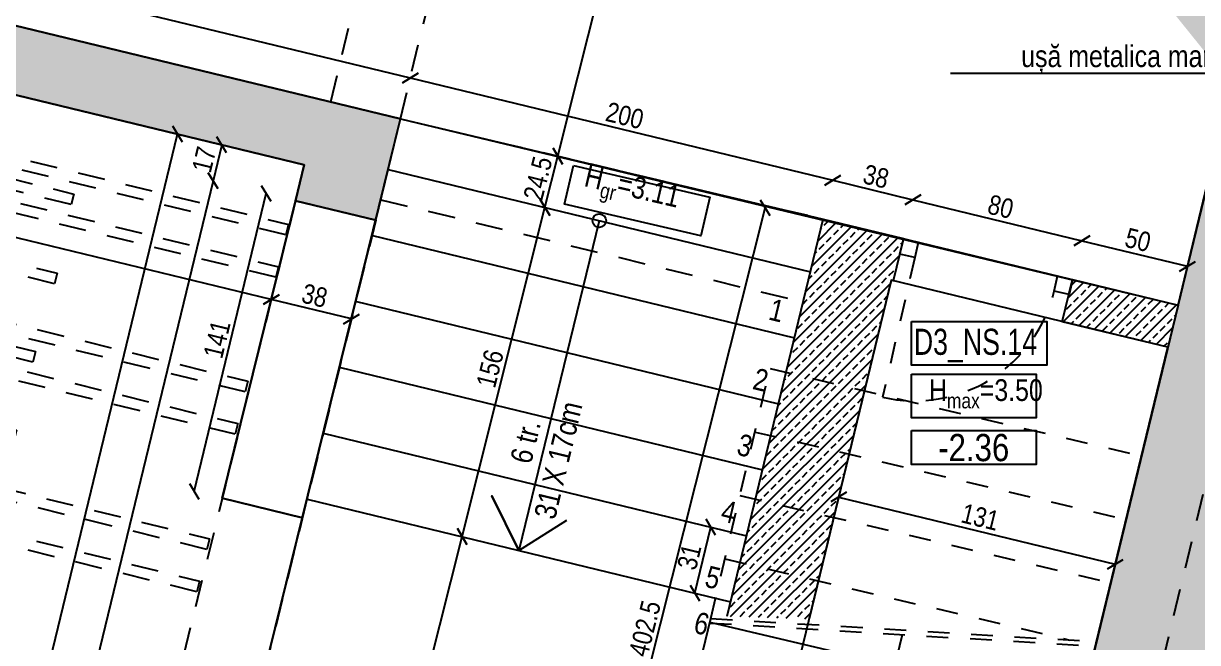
# Model space of a CAD drawing. Header units: metres. Extents: x 493 to 630, y -132 to -15.
# Drawn here: x 552.45 to 557.85, y -36.71 to -33.86 of the extents above; entities that cross this region are included whole.
import ezdxf
from ezdxf import colors
from ezdxf.entities.mleader import LeaderData, LeaderLine
from ezdxf.enums import TextEntityAlignment as Align
from ezdxf.math import Vec2, Vec3

# ---------------------------------------------------------------- set-up
doc = ezdxf.new("R2010")
doc.units = ezdxf.units.M
doc.header["$MEASUREMENT"] = 0
doc.header["$PDMODE"] = 3
doc.linetypes.add('HIDDEN', pattern=[0.375, 0.25, -0.125])
doc.linetypes.add('HIDDEN2', pattern=[0.1875, 0.125, -0.0625])
for name, color, linetype in [('a_caramida', 2, 'Continuous'), ('a_cote_50', 9, 'Continuous'), ('a_cote_nivel', 9, 'Continuous'), ('a_grinzi', 253, 'HIDDEN'), ('a_indicatii', 7, 'Continuous'), ('a_indicatii_text', 7, 'Continuous'), ('a_pereti_hasuri', 253, 'Continuous'), ('a_punctat', 40, 'HIDDEN2'), ('a_scari', 3, 'Continuous'), ('a_tamplarie_usi', 6, 'Continuous'), ('a_text', 7, 'Continuous'), ('a_vederi', 74, 'Continuous')]:
    doc.layers.add(name, color=color, linetype=linetype)
doc.layers.add('a_suprafete', color=7, linetype='Continuous', plot=False)
doc.styles.add('ROMANS', font='ROMANS.shx', dxfattribs={"width": 0.75})
doc.styles.get("Standard").update_dxf_attribs({"font": 'ARIALN.TTF'})
doc.styles.add('Swiss Condensed Light', font='swisscl.ttf')
doc.dimstyles.new('50 cote', dxfattribs={"dimtxt": 0.09, "dimasz": 0.06, "dimexe": 0, "dimexo": 0, "dimgap": 0.018, "dimtad": 1, "dimdec": 1, "dimlfac": 100, "dimrnd": 0.5, "dimdsep": 46, "dimtxsty": 'Standard', "dimblk": 'OBLIQUE', "dimcen": 0.00045, "dimclrd": 256, "dimclrt": 4, "dimadec": 1, "dimazin": 0, "dimtfac": 1, "dimtdec": 1, "dimtix": 1, "dimtofl": 0, "dimtmove": 0, "dimatfit": 3, "dimldrblk": 'OBLIQUE', "dimfxl": 0, "dimtolj": 1, "dimtzin": 0, "dimarcsym": 0})
pattern_1 = [(45, (-4876.954644, 8292.469365), (-0.04419417382, 0.04419417382), []), (45, (-4876.91045, 8292.469365), (-0.04419417382, 0.04419417382), [0.03125, -0.015625])]

# ---------------------------------------------------------------- blocks, each defined once
blk = doc.blocks.new('_Oblique')
at = {"color": 0, "linetype": 'ByBlock', "lineweight": -2}
blk.add_line((-0.5, -0.5), (0.5, 0.5), dxfattribs=at)
blk = doc.blocks.new('*D884')
at = {"layer": 'a_cote_50', "lineweight": -2, "ltscale": 0.3}
blk.add_line((558.4603, -35.7592), (557.3392, -40.4125), dxfattribs=at)
at = {"layer": 'Defpoints', "color": 0, "ltscale": 0.3}
for p in [(558.2843, -35.7168), (556.8187, -40.2871), (557.3392, -40.4125)]:
    blk.add_point(p, dxfattribs=at)
at = {"layer": 'a_cote_50', "lineweight": -2, "ltscale": 0.3, "xscale": 0.06, "yscale": 0.06, "zscale": 0.06}
for p, rotation in [((558.4603, -35.7592), 76.45465831502983), ((557.3392, -40.4125), 256.4546583150299)]:
    blk.add_blockref('_Oblique', p, dxfattribs=dict(at, rotation=rotation))
at = {"layer": 'a_cote_50', "color": 4, "ltscale": 0.3, "insert": (557.8376, -38.0709), "char_height": 0.09, "attachment_point": 5, "rotation": 76.4547}
blk.add_mtext('\\A1;478.5', dxfattribs=at)
blk = doc.blocks.new('*D896')
at = {"layer": 'a_cote_50', "lineweight": -2, "ltscale": 0.3}
blk.add_line((557.1562, -40.3779), (567.5737, -35.0797), dxfattribs=at)
at = {"layer": 'Defpoints', "color": 0, "ltscale": 0.3}
for p in [(567.5737, -35.0797), (567.5737, -35.0797), (557.1562, -40.3779)]:
    blk.add_point(p, dxfattribs=at)
at = {"layer": 'a_cote_50', "lineweight": -2, "ltscale": 0.3, "xscale": 0.06, "yscale": 0.06, "zscale": 0.06}
for p, rotation in [((567.5737, -35.0797), 26.95694537791415), ((557.1562, -40.3779), 206.9569453779142)]:
    blk.add_blockref('_Oblique', p, dxfattribs=dict(at, rotation=rotation))
at = {"layer": 'a_cote_50', "color": 4, "ltscale": 0.3, "insert": (562.336, -37.6718), "char_height": 0.09, "attachment_point": 5, "rotation": 26.9569}
blk.add_mtext('\\A1;1168.5', dxfattribs=at)
blk = doc.blocks.new('*D971')
at = {"layer": 'a_cote_50', "lineweight": -2, "ltscale": 0.3}
blk.add_line((553.9585, -35.2167), (553.5892, -35.1272), dxfattribs=at)
at = {"layer": 'Defpoints', "color": 0, "ltscale": 0.3}
for p in [(553.6421, -34.9092), (554.0114, -34.9987), (553.5892, -35.1272)]:
    blk.add_point(p, dxfattribs=at)
at = {"layer": 'a_cote_50', "lineweight": -2, "ltscale": 0.3, "xscale": 0.06, "yscale": 0.06, "zscale": 0.06}
for p, rotation in [((553.5892, -35.1272), 166.3770699064247), ((553.9585, -35.2167), 346.3770699064247)]:
    blk.add_blockref('_Oblique', p, dxfattribs=dict(at, rotation=rotation))
at = {"layer": 'a_cote_50', "color": 4, "ltscale": 0.3, "insert": (553.7889, -35.1098), "char_height": 0.09, "attachment_point": 5, "rotation": 346.3771}
blk.add_mtext('\\A1;38', dxfattribs=at)
blk = doc.blocks.new('*D972')
at = {"layer": 'a_cote_50', "lineweight": -2, "ltscale": 0.3}
blk.add_line((553.5892, -35.1272), (550.0711, -34.2746), dxfattribs=at)
at = {"layer": 'Defpoints', "color": 0, "ltscale": 0.3}
for p in [(550.1639, -33.8913), (550.0711, -34.2746), (553.6421, -34.9092)]:
    blk.add_point(p, dxfattribs=at)
at = {"layer": 'a_cote_50', "lineweight": -2, "ltscale": 0.3, "xscale": 0.06, "yscale": 0.06, "zscale": 0.06}
for p, rotation in [((550.0711, -34.2746), 166.3770699064247), ((553.5892, -35.1272), 346.3770699064247)]:
    blk.add_blockref('_Oblique', p, dxfattribs=dict(at, rotation=rotation))
at = {"layer": 'a_cote_50', "color": 4, "ltscale": 0.3, "insert": (551.8452, -34.6387), "char_height": 0.09, "attachment_point": 5, "rotation": 346.3771}
blk.add_mtext('\\A1;362', dxfattribs=at)
blk = doc.blocks.new('*D974')
at = {"layer": 'a_cote_50', "lineweight": -2, "ltscale": 0.3}
blk.add_line((553.3612, -34.4154), (553.3212, -34.5806), dxfattribs=at)
at = {"layer": 'Defpoints', "color": 0, "ltscale": 0.3}
for p in [(553.6371, -34.4823), (553.3212, -34.5806), (553.597, -34.6475)]:
    blk.add_point(p, dxfattribs=at)
at = {"layer": 'a_cote_50', "lineweight": -2, "ltscale": 0.3, "xscale": 0.06, "yscale": 0.06, "zscale": 0.06}
for p, rotation in [((553.3612, -34.4154), 76.37706990624555), ((553.3212, -34.5806), 256.3770699062455)]:
    blk.add_blockref('_Oblique', p, dxfattribs=dict(at, rotation=rotation))
at = {"layer": 'a_cote_50', "color": 4, "ltscale": 0.3, "insert": (553.2798, -34.4831), "char_height": 0.09, "attachment_point": 5, "rotation": 76.3771}
blk.add_mtext('\\A1;17', dxfattribs=at)
blk = doc.blocks.new('*D975')
at = {"layer": 'a_cote_50', "lineweight": -2, "ltscale": 0.3}
blk.add_line((553.3212, -34.5806), (552.1294, -39.4983), dxfattribs=at)
at = {"layer": 'Defpoints', "color": 0, "ltscale": 0.3}
for p in [(553.597, -34.6475), (552.1294, -39.4983), (552.4052, -39.5651)]:
    blk.add_point(p, dxfattribs=at)
at = {"layer": 'a_cote_50', "lineweight": -2, "ltscale": 0.3, "xscale": 0.06, "yscale": 0.06, "zscale": 0.06}
for p, rotation in [((553.3212, -34.5806), 76.37706990624555), ((552.1294, -39.4983), 256.3770699062455)]:
    blk.add_blockref('_Oblique', p, dxfattribs=dict(at, rotation=rotation))
at = {"layer": 'a_cote_50', "color": 4, "ltscale": 0.3, "insert": (552.6632, -37.0244), "char_height": 0.09, "attachment_point": 5, "rotation": 76.3771}
blk.add_mtext('\\A1;506', dxfattribs=at)
blk = doc.blocks.new('*D989')
at = {"layer": 'a_cote_50', "lineweight": -2, "ltscale": 0.3}
blk.add_line((553.2345, -36.0104), (553.5666, -34.6401), dxfattribs=at)
at = {"layer": 'Defpoints', "color": 0, "ltscale": 0.3}
for p in [(553.5666, -34.6401), (553.6958, -34.6714), (553.3638, -36.0417)]:
    blk.add_point(p, dxfattribs=at)
at = {"layer": 'a_cote_50', "lineweight": -2, "ltscale": 0.3, "xscale": 0.06, "yscale": 0.06, "zscale": 0.06}
for p, rotation in [((553.5666, -34.6401), 76.377069906426), ((553.2345, -36.0104), 256.377069906426)]:
    blk.add_blockref('_Oblique', p, dxfattribs=dict(at, rotation=rotation))
at = {"layer": 'a_cote_50', "color": 4, "ltscale": 0.3, "insert": (553.3391, -35.3104), "char_height": 0.09, "attachment_point": 5, "rotation": 76.3771}
blk.add_mtext('\\A1;141', dxfattribs=at)
blk = doc.blocks.new('*D990')
at = {"layer": 'a_cote_50', "lineweight": -2, "ltscale": 0.3}
blk.add_line((551.9266, -39.4491), (553.1584, -34.3662), dxfattribs=at)
at = {"layer": 'Defpoints', "color": 0, "ltscale": 0.3}
for p in [(553.1584, -34.3662), (553.4789, -34.4439), (552.2471, -39.5268)]:
    blk.add_point(p, dxfattribs=at)
at = {"layer": 'a_cote_50', "lineweight": -2, "ltscale": 0.3, "xscale": 0.06, "yscale": 0.06, "zscale": 0.06}
for p, rotation in [((553.1584, -34.3662), 76.37706990623101), ((551.9266, -39.4491), 256.377069906231)]:
    blk.add_blockref('_Oblique', p, dxfattribs=dict(at, rotation=rotation))
at = {"layer": 'a_cote_50', "color": 4, "ltscale": 0.3, "insert": (552.4803, -36.8926), "char_height": 0.09, "attachment_point": 5, "rotation": 76.3771}
blk.add_mtext('\\A1;523', dxfattribs=at)
blk = doc.blocks.new('*D1000')
at = {"layer": 'a_cote_50', "lineweight": -2, "ltscale": 0.3}
blk.add_line((553.9264, -38.3689), (554.4676, -36.2184), dxfattribs=at)
at = {"layer": 'Defpoints', "color": 0, "ltscale": 0.3}
for p in [(554.4676, -36.2184), (554.5373, -36.236), (554.015, -38.3912)]:
    blk.add_point(p, dxfattribs=at)
at = {"layer": 'a_cote_50', "lineweight": -2, "ltscale": 0.3, "xscale": 0.06, "yscale": 0.06, "zscale": 0.06}
for p, rotation in [((554.4676, -36.2184), 75.87371694904276), ((553.9264, -38.3689), 255.8737169490427)]:
    blk.add_blockref('_Oblique', p, dxfattribs=dict(at, rotation=rotation))
at = {"layer": 'a_cote_50', "color": 4, "ltscale": 0.3, "insert": (554.1358, -37.2783), "char_height": 0.09, "attachment_point": 5, "rotation": 75.8737}
blk.add_mtext('\\A1;222', dxfattribs=at)
blk = doc.blocks.new('*D1001')
at = {"layer": 'a_cote_50', "lineweight": -2, "ltscale": 0.3}
blk.add_line((554.4676, -36.2184), (554.8488, -34.7039), dxfattribs=at)
at = {"layer": 'Defpoints', "color": 0, "ltscale": 0.3}
for p in [(554.8431, -34.7025), (554.8488, -34.7039), (554.5373, -36.236)]:
    blk.add_point(p, dxfattribs=at)
at = {"layer": 'a_cote_50', "lineweight": -2, "ltscale": 0.3, "xscale": 0.06, "yscale": 0.06, "zscale": 0.06}
for p, rotation in [((554.8488, -34.7039), 75.87371694904276), ((554.4676, -36.2184), 255.8737169490427)]:
    blk.add_blockref('_Oblique', p, dxfattribs=dict(at, rotation=rotation))
at = {"layer": 'a_cote_50', "color": 4, "ltscale": 0.3, "insert": (554.5962, -35.4456), "char_height": 0.09, "attachment_point": 5, "rotation": 75.8737}
blk.add_mtext('\\A1;156', dxfattribs=at)
blk = doc.blocks.new('*D1002')
at = {"layer": 'a_cote_50', "lineweight": -2, "ltscale": 0.3}
blk.add_line((554.8488, -34.7039), (554.9083, -34.4677), dxfattribs=at)
at = {"layer": 'Defpoints', "color": 0, "ltscale": 0.3}
for p in [(554.8993, -34.4654), (554.9083, -34.4677), (554.8431, -34.7025)]:
    blk.add_point(p, dxfattribs=at)
at = {"layer": 'a_cote_50', "lineweight": -2, "ltscale": 0.3, "xscale": 0.06, "yscale": 0.06, "zscale": 0.06}
for p, rotation in [((554.9083, -34.4677), 75.87371694904276), ((554.8488, -34.7039), 255.8737169490427)]:
    blk.add_blockref('_Oblique', p, dxfattribs=dict(at, rotation=rotation))
at = {"layer": 'a_cote_50', "color": 4, "ltscale": 0.3, "insert": (554.8165, -34.5702), "char_height": 0.09, "attachment_point": 5, "rotation": 75.8737}
blk.add_mtext('\\A1;24.5', dxfattribs=at)
blk = doc.blocks.new('*D1003')
at = {"layer": 'a_cote_50', "lineweight": -2, "ltscale": 0.3}
blk.add_line((554.9083, -34.4677), (555.4582, -32.2824), dxfattribs=at)
at = {"layer": 'Defpoints', "color": 0, "ltscale": 0.3}
for p in [(555.404, -32.2687), (555.4582, -32.2824), (554.8993, -34.4654)]:
    blk.add_point(p, dxfattribs=at)
at = {"layer": 'a_cote_50', "lineweight": -2, "ltscale": 0.3, "xscale": 0.06, "yscale": 0.06, "zscale": 0.06}
for p, rotation in [((555.4582, -32.2824), 75.87371694904276), ((554.9083, -34.4677), 255.8737169490427)]:
    blk.add_blockref('_Oblique', p, dxfattribs=dict(at, rotation=rotation))
at = {"layer": 'a_cote_50', "color": 4, "ltscale": 0.3, "insert": (555.1212, -33.3594), "char_height": 0.09, "attachment_point": 5, "rotation": 75.8737}
blk.add_mtext('\\A1;225.5', dxfattribs=at)
blk = doc.blocks.new('*D1004')
at = {"layer": 'a_cote_50', "lineweight": -2, "ltscale": 0.3}
blk.add_line((554.8788, -38.6086), (555.8627, -34.7064), dxfattribs=at)
at = {"layer": 'Defpoints', "color": 0, "ltscale": 0.3}
for p in [(555.0415, -34.4993), (555.8627, -34.7064), (554.0575, -38.4015)]:
    blk.add_point(p, dxfattribs=at)
at = {"layer": 'a_cote_50', "lineweight": -2, "ltscale": 0.3, "xscale": 0.06, "yscale": 0.06, "zscale": 0.06}
for p, rotation in [((555.8627, -34.7064), 75.84792867560938), ((554.8788, -38.6086), 255.8479286756094)]:
    blk.add_blockref('_Oblique', p, dxfattribs=dict(at, rotation=rotation))
at = {"layer": 'a_cote_50', "color": 4, "ltscale": 0.3, "insert": (555.3087, -36.6419), "char_height": 0.09, "attachment_point": 5, "rotation": 75.8479}
blk.add_mtext('\\A1;402.5', dxfattribs=at)
blk = doc.blocks.new('*D1005')
at = {"layer": 'a_cote_50', "lineweight": -2, "ltscale": 0.3}
blk.add_line((555.5386, -36.4786), (555.6122, -36.175), dxfattribs=at)
at = {"layer": 'Defpoints', "color": 0, "ltscale": 0.3}
for p in [(555.6122, -36.175), (555.7764, -36.2148), (555.7029, -36.5184)]:
    blk.add_point(p, dxfattribs=at)
at = {"layer": 'a_cote_50', "lineweight": -2, "ltscale": 0.3, "xscale": 0.06, "yscale": 0.06, "zscale": 0.06}
for p, rotation in [((555.6122, -36.175), 76.37706990623764), ((555.5386, -36.4786), 256.3770699062377)]:
    blk.add_blockref('_Oblique', p, dxfattribs=dict(at, rotation=rotation))
at = {"layer": 'a_cote_50', "color": 4, "ltscale": 0.3, "insert": (555.5133, -36.3117), "char_height": 0.09, "attachment_point": 5, "rotation": 76.3771}
blk.add_mtext('\\A1;31', dxfattribs=at)
blk = doc.blocks.new('*D1010')
at = {"layer": 'a_cote_50', "lineweight": -2, "ltscale": 0.3}
blk.add_line((550.3369, -33.1645), (554.2292, -34.1078), dxfattribs=at)
at = {"layer": 'Defpoints', "color": 0, "ltscale": 0.3}
for p in [(550.2913, -33.3524), (554.2292, -34.1078), (554.1836, -34.2957)]:
    blk.add_point(p, dxfattribs=at)
at = {"layer": 'a_cote_50', "lineweight": -2, "ltscale": 0.3, "xscale": 0.06, "yscale": 0.06, "zscale": 0.06}
for p, rotation in [((550.3369, -33.1645), 166.3770699062307), ((554.2292, -34.1078), 346.3770699062307)]:
    blk.add_blockref('_Oblique', p, dxfattribs=dict(at, rotation=rotation))
at = {"layer": 'a_cote_50', "color": 4, "ltscale": 0.3, "insert": (552.2981, -33.574), "char_height": 0.09, "attachment_point": 5, "rotation": 346.3771}
blk.add_mtext('\\A1;400.5', dxfattribs=at)
blk = doc.blocks.new('*D1011')
at = {"layer": 'a_cote_50', "lineweight": -2, "ltscale": 0.3}
blk.add_line((554.2292, -34.1078), (556.1729, -34.5788), dxfattribs=at)
at = {"layer": 'Defpoints', "color": 0, "ltscale": 0.3}
for p in [(554.1836, -34.2957), (556.1729, -34.5788), (556.1297, -34.7571)]:
    blk.add_point(p, dxfattribs=at)
at = {"layer": 'a_cote_50', "lineweight": -2, "ltscale": 0.3, "xscale": 0.06, "yscale": 0.06, "zscale": 0.06}
for p, rotation in [((554.2292, -34.1078), 166.3770699062307), ((556.1729, -34.5788), 346.3770699062307)]:
    blk.add_blockref('_Oblique', p, dxfattribs=dict(at, rotation=rotation))
at = {"layer": 'a_cote_50', "color": 4, "ltscale": 0.3, "insert": (555.2161, -34.2811), "char_height": 0.09, "attachment_point": 5, "rotation": 346.3771}
blk.add_mtext('\\A1;200', dxfattribs=at)
blk = doc.blocks.new('*D1012')
at = {"layer": 'a_cote_50', "lineweight": -2, "ltscale": 0.3}
blk.add_line((556.1729, -34.5788), (556.5422, -34.6683), dxfattribs=at)
at = {"layer": 'Defpoints', "color": 0, "ltscale": 0.3}
for p in [(556.5422, -34.6683), (556.1297, -34.7571), (556.499, -34.8466)]:
    blk.add_point(p, dxfattribs=at)
at = {"layer": 'a_cote_50', "lineweight": -2, "ltscale": 0.3, "xscale": 0.06, "yscale": 0.06, "zscale": 0.06}
for p, rotation in [((556.1729, -34.5788), 166.3770699062307), ((556.5422, -34.6683), 346.3770699062307)]:
    blk.add_blockref('_Oblique', p, dxfattribs=dict(at, rotation=rotation))
at = {"layer": 'a_cote_50', "color": 4, "ltscale": 0.3, "insert": (556.3726, -34.5614), "char_height": 0.09, "attachment_point": 5, "rotation": 346.3771}
blk.add_mtext('\\A1;38', dxfattribs=at)
blk = doc.blocks.new('*D1013')
at = {"layer": 'a_cote_50', "lineweight": -2, "ltscale": 0.3}
blk.add_line((556.5422, -34.6683), (557.3197, -34.8567), dxfattribs=at)
at = {"layer": 'Defpoints', "color": 0, "ltscale": 0.3}
for p in [(556.499, -34.8466), (557.3197, -34.8567), (557.2765, -35.035)]:
    blk.add_point(p, dxfattribs=at)
at = {"layer": 'a_cote_50', "lineweight": -2, "ltscale": 0.3, "xscale": 0.06, "yscale": 0.06, "zscale": 0.06}
for p, rotation in [((556.5422, -34.6683), 166.3770699062307), ((557.3197, -34.8567), 346.3770699062307)]:
    blk.add_blockref('_Oblique', p, dxfattribs=dict(at, rotation=rotation))
at = {"layer": 'a_cote_50', "color": 4, "ltscale": 0.3, "insert": (556.946, -34.7004), "char_height": 0.09, "attachment_point": 5, "rotation": 346.3771}
blk.add_mtext('\\A1;80', dxfattribs=at)
blk = doc.blocks.new('*D1014')
at = {"layer": 'a_cote_50', "lineweight": -2, "ltscale": 0.3}
blk.add_line((557.3197, -34.8567), (557.8057, -34.9745), dxfattribs=at)
at = {"layer": 'Defpoints', "color": 0, "ltscale": 0.3}
for p in [(557.8057, -34.9745), (557.2765, -35.035), (557.7625, -35.1528)]:
    blk.add_point(p, dxfattribs=at)
at = {"layer": 'a_cote_50', "lineweight": -2, "ltscale": 0.3, "xscale": 0.06, "yscale": 0.06, "zscale": 0.06}
for p, rotation in [((557.3197, -34.8567), 166.3770699062307), ((557.8057, -34.9745), 346.3770699062307)]:
    blk.add_blockref('_Oblique', p, dxfattribs=dict(at, rotation=rotation))
at = {"layer": 'a_cote_50', "color": 4, "ltscale": 0.3, "insert": (557.5778, -34.8535), "char_height": 0.09, "attachment_point": 5, "rotation": 346.3771}
blk.add_mtext('\\A1;50', dxfattribs=at)
blk = doc.blocks.new('GRINZISOARE DECORATIVE')
at = {"layer": 'a_grinzi', "ltscale": 0.5}
for points in [[(-1.5344, 3.9359), (-0.129, 3.5905), (-0.1409, 3.5419), (-1.5462, 3.8873)], [(-1.581, 3.7414), (-0.1756, 3.396), (-0.1875, 3.3474), (-1.5928, 3.6928)], [(-0.3915, 3.552), (1.0139, 3.2066), (1.002, 3.158), (-0.4033, 3.5034)], [(0.5969, 3.4121), (2.0024, 3.0666), (1.9904, 3.0181), (0.5852, 3.3635)], [(-1.7218, 3.2138), (-0.3164, 2.8684), (-0.3283, 2.8198), (-1.7336, 3.1652)], [(0.5507, 3.2175), (1.9561, 2.8721), (1.9442, 2.8235), (0.5389, 3.1689)], [(-0.4674, 3.1875), (0.938, 2.842), (0.9261, 2.7935), (-0.4792, 3.1389)], [(-1.7684, 3.0193), (-0.363, 2.6739), (-0.3749, 2.6253), (-1.7802, 2.9707)], [(-0.5672, 2.8271), (0.8382, 2.4816), (0.8263, 2.4331), (-0.579, 2.7785)], [(0.4095, 2.69), (1.815, 2.3446), (1.803, 2.296), (0.3977, 2.6414)], [(-1.8975, 2.4889), (-0.4921, 2.1434), (-0.504, 2.0949), (-1.9093, 2.4403)], [(0.3633, 2.4954), (1.7687, 2.15), (1.7568, 2.1014), (0.3515, 2.4468)], [(-0.6549, 2.4654), (0.7506, 2.1199), (0.7387, 2.0714), (-0.6666, 2.4168)], [(-1.9441, 2.2944), (-0.5387, 1.9489), (-0.5506, 1.9004), (-1.9559, 2.2458)], [(-0.7429, 2.1021), (0.6625, 1.7567), (0.6506, 1.7081), (-0.7547, 2.0535)], [(0.2338, 1.965), (1.6393, 1.6196), (1.6273, 1.571), (0.222, 1.9164)], [(-2.0732, 1.7639), (-0.6678, 1.4185), (-0.6797, 1.3699), (-2.085, 1.7153)], [(-0.8306, 1.7404), (0.5749, 1.395), (0.563, 1.3464), (-0.8423, 1.6918)], [(0.1876, 1.7704), (1.593, 1.425), (1.5811, 1.3765), (0.1758, 1.7218)], [(-2.1198, 1.5694), (-0.7144, 1.224), (-0.7263, 1.1754), (-2.1316, 1.5208)], [(-0.9186, 1.3771), (0.4869, 1.0317), (0.4749, 0.9832), (-0.9304, 1.3286)], [(0.0581, 1.2401), (1.4636, 0.8946), (1.4516, 0.8461), (0.0464, 1.1915)], [(-2.2466, 1.0384), (-0.8411, 0.6929), (-0.8531, 0.6444), (-2.2584, 0.9898)], [(0.0119, 1.0455), (1.4173, 0.7001), (1.4054, 0.6515), (0.0001, 0.9969)], [(-1.0062, 1.0155), (0.3992, 0.67), (0.3873, 0.6215), (-1.018, 0.9669)], [(-2.2931, 0.8439), (-0.8877, 0.4984), (-0.8996, 0.4499), (-2.3049, 0.7953)], [(-1.0943, 0.6522), (0.3112, 0.3068), (0.2992, 0.2582), (-1.1061, 0.6036)], [(-0.1152, 0.5145), (1.2902, 0.1691), (1.2783, 0.1205), (-0.127, 0.4659)], [(-2.4246, 0.314), (-1.0192, -0.0314), (-1.0311, -0.08), (-2.4364, 0.2654)], [(-1.1796, 0.2899), (0.2258, -0.0555), (0.2139, -0.1041), (-1.1914, 0.2413)], [(-0.1615, 0.3199), (1.244, -0.0255), (1.232, -0.074), (-0.1732, 0.2713)], [(-2.4712, 0.1195), (-1.0657, -0.2259), (-1.0777, -0.2745), (-2.483, 0.0709)], [(-1.27, -0.0728), (0.1355, -0.4182), (0.1235, -0.4668), (-1.2818, -0.1214)], [(-0.2933, -0.2099), (1.1122, -0.5553), (1.1003, -0.6038), (-0.305, -0.2584)], [(-2.5999, -0.4094), (-1.1945, -0.7548), (-1.2064, -0.8034), (-2.6117, -0.458)], [(-0.3395, -0.4044), (1.0659, -0.7499), (1.054, -0.7984), (-0.3513, -0.453)], [(-1.3576, -0.4345), (0.0478, -0.7799), (0.0359, -0.8284), (-1.3694, -0.4831)], [(-2.6465, -0.6039), (-1.2411, -0.9493), (-1.253, -0.9979), (-2.6583, -0.6525)], [(-1.4453, -0.7962), (-0.0398, -1.1416), (-0.0518, -1.1901), (-1.4571, -0.8447)], [(-0.4686, -0.9332), (0.9369, -1.2787), (0.9249, -1.3272), (-0.4803, -0.9818)], [(-0.5148, -1.1278), (0.8906, -1.4732), (0.8787, -1.5218), (-0.5266, -1.1764)]]:
    blk.add_lwpolyline(points, close=True, dxfattribs=at)
blk = doc.blocks.new('COTE_NIVEL_DRAFT')
at = {"layer": 'a_cote_nivel'}
blk.add_lwpolyline([(-27.5, -2.5), (27.5, -2.5), (27.5, -17.5), (-27.5, -17.5)], close=True, dxfattribs=at)
blk = doc.blocks.new('cota nivel')
at = {"layer": 'a_cote_nivel', "xscale": 1.272727272727934, "yscale": 1.272727272727934, "zscale": 1.272727272727934}
blk.add_blockref('COTE_NIVEL_DRAFT', (0, 12.73), dxfattribs=at)
at = {"layer": 'a_cote_nivel', "style": 'ROMANS', "width": 0.6}
blk.add_attdef('COTA', text='', height=15.27, dxfattribs=at).set_placement((0, 0), align=Align.MIDDLE_CENTER)
blk = doc.blocks.new('*D1018')
at = {"layer": 'a_cote_50', "lineweight": -2, "ltscale": 0.3}
blk.add_line((556.2003, -36.0368), (557.4734, -36.3453), dxfattribs=at)
at = {"layer": 'Defpoints', "color": 0, "ltscale": 0.3}
for p in [(556.3759, -35.3122), (557.649, -35.6208), (557.4734, -36.3453)]:
    blk.add_point(p, dxfattribs=at)
at = {"layer": 'a_cote_50', "lineweight": -2, "ltscale": 0.3, "xscale": 0.06, "yscale": 0.06, "zscale": 0.06}
for p, rotation in [((556.2003, -36.0368), 166.3770699062297), ((557.4734, -36.3453), 346.3770699062297)]:
    blk.add_blockref('_Oblique', p, dxfattribs=dict(at, rotation=rotation))
at = {"layer": 'a_cote_50', "color": 4, "ltscale": 0.3, "insert": (556.8519, -36.1289), "char_height": 0.09, "attachment_point": 5, "rotation": 346.3771}
blk.add_mtext('\\A1;131', dxfattribs=at)

msp = doc.modelspace()

# ---------------------------------------------------------------- hatches: boundary and pattern name
at = {"layer": 'a_pereti_hasuri', "ltscale": 0.3}
h = msp.add_hatch(dxfattribs=at)
h.set_pattern_fill('ANSI33', color=256, scale=0.25, style=0)
h.set_pattern_definition(pattern_1)
h.paths.add_polyline_path([(548.6367, -38.9739), (548.0526, -41.3842), (548.6347, -41.5253), (548.8262, -40.7351), (548.8357, -40.6962), (548.5635, -40.6302), (548.9168, -39.1724), (549.1404, -39.2266), (549.2464, -38.7893), (548.9548, -38.7186), (550.1442, -33.8107), (550.1831, -33.8201), (550.2231, -33.6549), (553.7413, -34.5075), (553.7013, -34.6727), (554.0706, -34.7622), (554.1836, -34.2957), (550.2913, -33.3524), (550.3448, -33.1319), (549.9754, -33.0424), (549.9378, -33.1979), (547.6393, -32.6409), (547.5898, -32.8449), (549.8883, -33.402), (549.8318, -33.6352), (549.8804, -33.647), (548.6862, -38.5744), (548.0895, -38.4297), (547.9953, -38.8185)])
h = msp.add_hatch(dxfattribs=at)
h.set_pattern_fill('ANSI33', color=256, scale=0.25, style=0)
h.set_pattern_definition(pattern_1)
edge = h.paths.add_edge_path()
edge.add_line((557.9155, -34.5213), (556.3745, -40.88))
edge.add_line((556.3745, -40.88), (557.2616, -41.095))
edge.add_line((557.2616, -41.095), (557.2951, -51.32))
edge.add_line((557.2951, -51.32), (558.3511, -51.3166))
edge.add_line((558.3511, -51.3166), (558.3511, -50.3211))
edge.add_line((558.3511, -50.3211), (557.8511, -50.3211))
edge.add_line((557.8511, -50.3211), (557.8511, -48.1411))
edge.add_line((557.8511, -48.1411), (558.6911, -48.1411))
edge.add_line((558.6911, -48.1411), (558.6911, -47.3011))
edge.add_line((558.6911, -47.3011), (557.8811, -47.3011))
edge.add_line((557.8811, -47.3011), (557.8811, -41.2511))
edge.add_line((557.8811, -41.2511), (560.1011, -41.2511))
edge.add_line((560.1011, -41.2511), (560.1011, -47.3011))
edge.add_line((560.1011, -47.3011), (559.5511, -47.3011))
edge.add_line((559.5511, -47.3011), (559.5511, -48.1411))
edge.add_line((559.5511, -48.1411), (560.0661, -48.1411))
edge.add_line((560.0661, -48.1411), (560.0661, -48.6561))
edge.add_line((560.0661, -48.6561), (560.5561, -48.6561))
edge.add_line((560.5561, -48.6561), (560.5561, -48.7461))
edge.add_line((560.5561, -48.7461), (560.8351, -48.7461))
edge.add_line((560.8351, -48.7461), (560.8351, -48.1261))
edge.add_line((560.8351, -48.1261), (561.3551, -48.1261))
edge.add_line((561.3551, -48.1261), (561.3551, -48.0271))
edge.add_line((561.3551, -48.0271), (561.2851, -48.0271))
edge.add_line((561.2851, -48.0271), (561.2851, -47.3871))
edge.add_line((561.2851, -47.3871), (560.9951, -47.3871))
edge.add_line((560.9951, -47.3871), (560.9951, -42.8071))
edge.add_line((560.9951, -42.8071), (560.9951, -41.6314))
edge.add_line((560.9951, -41.6314), (561.6218, -41.5894))
edge.add_line((561.6218, -41.5894), (561.5262, -40.162))
edge.add_line((561.5262, -40.162), (561.205, -40.1682))
edge.add_line((561.205, -40.1682), (561.2713, -39.8645))
edge.add_line((561.2713, -39.8645), (560.7238, -39.8734))
edge.add_line((560.7238, -39.8734), (560.6133, -40.2578))
edge.add_line((560.6133, -40.2578), (557.1562, -40.3779))
edge.add_line((557.1562, -40.3779), (558.2401, -35.722))
edge.add_line((558.2401, -35.722), (558.2887, -35.7337))
edge.add_line((558.2887, -35.7337), (558.4166, -35.1997))
edge.add_line((558.4166, -35.1997), (558.3294, -35.1772))
edge.add_line((558.3294, -35.1772), (558.4595, -34.6474))
edge.add_line((558.4595, -34.6474), (557.9225, -34.5173))
h = msp.add_hatch(dxfattribs=at)
h.set_pattern_fill('ANSI33', color=256, scale=0.25, style=0)
h.set_pattern_definition(pattern_1)
h.paths.add_polyline_path([(556.4421, -35.0392), (556.4519, -35.041), (556.499, -34.8466), (556.1297, -34.7571), (555.6867, -36.5853), (556.0645, -36.5973)])
h.paths.add_polyline_path([(557.7625, -35.1528), (557.2765, -35.035), (557.2294, -35.2294), (557.7153, -35.3471)])

# ---------------------------------------------------------------- linework, layer by layer
at = {"layer": 'a_caramida', "ltscale": 0.3}
for points in [[(550.2231, -33.6549), (553.7413, -34.5075), (553.7013, -34.6727), (554.0706, -34.7622), (554.1836, -34.2957), (550.2913, -33.3524)], [(560.6142, -40.2542), (557.1571, -40.3742), (557.1571, -40.3742), (558.241, -35.7184), (558.2896, -35.73), (558.4175, -35.1961), (558.3304, -35.1736), (558.4604, -34.6438), (557.9177, -34.5122), (556.4938, -40.3875), (556.4938, -40.3875), (556.4453, -40.3757), (556.3793, -40.6478), (555.8351, -40.5159), (555.7825, -40.7327), (556.3754, -40.8764), (557.2625, -41.0914), (557.296, -51.3164)], [(555.6867, -36.5853), (556.1297, -34.7571), (556.499, -34.8466), (556.4519, -35.041), (556.4421, -35.0392), (556.0645, -36.5973)], [(557.7153, -35.3471), (557.2294, -35.2294), (557.2765, -35.035), (557.7625, -35.1528), (557.7625, -35.1528)]]:
    msp.add_lwpolyline(points, dxfattribs=at)
at = {"layer": 'a_grinzi', "ltscale": 0.5}
for points in [[(556.6831, -40.9548), (560.0214, -27.18)], [(553.8629, -34.218), (554.3926, -32.0323)], [(554.1836, -34.2957), (554.7133, -32.1101)], [(554.1836, -34.2957), (556.1297, -34.7571)], [(553.7013, -34.6727), (552.49, -39.5857)], [(554.0934, -34.668), (556.0371, -35.1391)], [(554.0706, -34.7622), (552.8594, -39.6752)]]:
    msp.add_lwpolyline(points, dxfattribs=at)
at = {"layer": 'a_punctat', "ltscale": 0.5}
msp.add_line((555.6122, -36.5953), (555.8847, -35.4452), dxfattribs=at)
msp.add_lwpolyline([(556.5507, -34.934), (556.4024, -35.5771, 0.414214), (557.1938, -35.0823)], format="xyb", dxfattribs=at)
for points in [[(555.8847, -35.4452), (557.5921, -35.8473)], [(555.8155, -35.7371), (557.5234, -36.1393)], [(555.7463, -36.029), (557.4527, -36.4308)], [(555.6772, -36.321), (557.2637, -36.6945)], [(555.6071, -36.6162), (557.3844, -36.723)], [(555.6122, -36.5953), (557.3894, -36.7021)]]:
    msp.add_lwpolyline(points, dxfattribs=at)
at = {"layer": 'a_scari', "ltscale": 0.3}
for points in [[(554.1271, -34.529), (556.0708, -35)], [(555.099, -34.7645), (554.7284, -36.2823), (554.6036, -36.0315), (554.7284, -36.2823), (554.9498, -36.1427)], [(554.0484, -34.8314), (555.9972, -35.3037)], [(553.9748, -35.1351), (555.9236, -35.6074)], [(553.9012, -35.4388), (555.85, -35.9111)], [(553.8276, -35.7425), (555.7764, -36.2148)], [(553.754, -36.0462), (555.7029, -36.5184)], [(555.1125, -38.6572), (555.6122, -36.5953)], [(555.6079, -36.6129), (557.3114, -37.014)], [(555.9642, -38.8578), (556.4946, -36.6695)]]:
    msp.add_lwpolyline(points, dxfattribs=at)
msp.add_circle((555.099, -34.7645), 0.0315, dxfattribs=at)
at = {"layer": 'a_suprafete', "ltscale": 0.3}
for points in [[(558.2977, -32.944), (557.6369, -32.7839), (556.5962, -32.5439), (550.7171, -31.192), (550.2524, -33.1095), (550.3448, -33.1319), (550.2913, -33.3524), (554.1836, -34.2957), (556.1297, -34.7571), (557.7625, -35.1528), (557.9168, -34.5159), (558.3357, -34.6174), (558.5379, -33.7353), (558.1287, -33.6415)], [(552.0525, -41.4758), (552.4011, -40.0374), (552.1387, -39.9738), (552.2485, -39.5271), (552.8594, -39.6752), (553.7327, -36.1327), (553.3638, -36.0417), (553.7013, -34.6727), (553.7413, -34.5075), (550.2231, -33.6549), (550.1831, -33.8201), (550.1442, -33.8107), (548.9548, -38.7186), (549.2464, -38.7893), (549.1404, -39.2266), (548.9168, -39.1724), (548.5635, -40.6302), (548.8357, -40.6962), (548.8262, -40.7351), (551.7807, -41.4511), (551.7901, -41.4122)], [(552.8311, -39.7918), (554.1836, -34.2957), (557.7625, -35.1528), (556.8133, -39.0694), (556.8159, -39.0583), (556.4929, -40.3911), (556.4443, -40.3794), (556.3784, -40.6515)], [(557.7153, -35.3471), (556.4422, -35.0386), (555.1538, -40.3547), (556.3784, -40.6515), (556.4443, -40.3794), (556.4929, -40.3911)]]:
    msp.add_lwpolyline(points, close=True, dxfattribs=at)
at = {"layer": 'a_tamplarie_usi', "ltscale": 0.3}
for points in [[(556.4825, -34.9182), (556.4982, -34.85), (556.5664, -34.8657), (556.5507, -34.934)], [(557.1923, -35.0888), (557.208, -35.0206), (557.2762, -35.0363), (557.2605, -35.1045)]]:
    msp.add_lwpolyline(points, close=True, dxfattribs=at)
at = {"layer": 'a_text'}
for points in [[(554.9803, -34.51), (555.6082, -34.6562), (555.5667, -34.8342), (554.9388, -34.688)], [(556.535, -35.2282), (557.1588, -35.2282), (557.1588, -35.4294), (556.535, -35.4294)], [(556.535, -35.4703), (557.109, -35.4703), (557.109, -35.6715), (556.535, -35.6715)]]:
    msp.add_lwpolyline(points, close=True, dxfattribs=at)
at = {"layer": 'a_vederi', "ltscale": 0.3}
msp.add_lwpolyline([(553.7013, -34.6727), (553.3638, -36.0417), (553.7327, -36.1327), (554.0706, -34.7622)], close=True, dxfattribs=at)

# ---------------------------------------------------------------- block references
at = {"layer": 'a_cote_50'}
msp.add_blockref('GRINZISOARE DECORATIVE', (551.6661, -37.8485), dxfattribs=at)
at = {"layer": 'a_indicatii'}
ref = msp.add_blockref('cota nivel', (556.822, -35.8087), dxfattribs=dict(at, xscale=0.008200420351329285, yscale=0.008200420351329285, zscale=0.008200420351329285))
ref.add_attrib('COTA', '-2.36', dxfattribs={"layer": 'a_cote_nivel', "height": 0.12524}).set_placement((556.822, -35.8087), align=Align.MIDDLE_CENTER)

# ---------------------------------------------------------------- texts
at = {"layer": 'a_indicatii_text', "linetype": 'Continuous', "style": 'Swiss Condensed Light'}
msp.add_text('D3_NS.14', height=0.12, dxfattribs=at).set_placement((556.5464, -35.382))
at = {"layer": 'a_text', "char_height": 0.1, "width": 1.87247, "attachment_point": 7}
for s, insert, rotation in [('\\A1;H{\\H0.7x;\\S^ gr;}=3.11', (555.0165, -34.6377), 346.8944), ('     1', (555.718, -35.1815), 346.5073), ('\\pt0.6;2', (555.7995, -35.5382), 346.5073), ('       6 tr.\\P31 X 17cm', (554.8961, -36.1451), 76.5073), ('\\pt0.6;3', (555.7259, -35.8419), 346.5073), ('\\pt0.6;4', (555.6524, -36.1456), 346.5073), ('\\pt0.6;5', (555.5788, -36.4493), 346.5073), ('\\pt0.6;6', (555.5272, -36.6611), 346.5073)]:
    msp.add_mtext(s, dxfattribs=dict(at, insert=insert, rotation=rotation))
at = {"layer": 'a_text', "insert": (556.6158, -35.6283), "char_height": 0.1, "width": 1.87247, "attachment_point": 7}
msp.add_mtext('\\A1;H{\\H0.7x;\\S^ max;}=3.50', dxfattribs=at)

# ---------------------------------------------------------------- dimensions: what is measured, and where the dimension line sits
at = {"layer": 'a_cote_50', "ltscale": 0.3}
for base, p1, p2, angle, picture, middle in [((555.4582, -32.2824), (554.8993, -34.4654), (555.404, -32.2687), 255.8737, '*D1003', (555.1212, -33.3594)), ((550.0711, -34.2746), (553.6421, -34.9092), (550.1639, -33.8913), 346.3771, '*D972', (551.8452, -34.6387)), ((556.1729, -34.5788), (554.1836, -34.2957), (556.1297, -34.7571), 166.3771, '*D1011', (555.2161, -34.2811)), ((554.9083, -34.4677), (554.8431, -34.7025), (554.8993, -34.4654), 255.8737, '*D1002', (554.8165, -34.5702)), ((556.5422, -34.6683), (556.1297, -34.7571), (556.499, -34.8466), 166.3771, '*D1012', (556.3726, -34.5614)), ((552.1294, -39.4983), (553.597, -34.6475), (552.4052, -39.5651), 76.3771, '*D975', (552.6632, -37.0244)), ((557.3197, -34.8567), (556.499, -34.8466), (557.2765, -35.035), 166.3771, '*D1013', (556.946, -34.7004)), ((554.8488, -34.7039), (554.5373, -36.236), (554.8431, -34.7025), 255.8737, '*D1001', (554.5962, -35.4456)), ((557.8057, -34.9745), (557.2765, -35.035), (557.7625, -35.1528), 166.3771, '*D1014', (557.5778, -34.8535)), ((557.3392, -40.4125), (558.2843, -35.7168), (556.8187, -40.2871), 76.4547, '*D884', (557.8376, -38.0709)), ((554.46763, -36.21844), (554.01499, -38.39124), (554.53732, -36.23598), 255.87372, '*D1000', (554.13575, -37.27827))]:
    dim = msp.add_linear_dim(base=base, p1=p1, p2=p2, angle=angle, dimstyle='50 cote', override={"dimtmove": 1}, dxfattribs=at)
    dim.commit()
    dim.dimension.update_dxf_attribs({"geometry": picture, "text_midpoint": middle})
for p1, p2, distance, picture, middle in [((550.2913, -33.3524), (554.1836, -34.2957), 0.1934, '*D1010', (552.2981, -33.574)), ((552.2471, -39.5268), (553.4789, -34.4439), 0.3298, '*D990', (552.4803, -36.8926)), ((553.6371, -34.4823), (553.597, -34.6475), -0.2838, '*D974', (553.2798, -34.4831)), ((554.0575, -38.4015), (555.0415, -34.4993), -0.8469, '*D1004', (555.3087, -36.6419)), ((553.3638, -36.0417), (553.6958, -34.6714), 0.133, '*D989', (553.3391, -35.3104)), ((554.0114, -34.9987), (553.6421, -34.9092), 0.2243, '*D971', (553.7889, -35.1098)), ((555.7029, -36.5184), (555.7764, -36.2148), 0.169, '*D1005', (555.5133, -36.3117))]:
    dim = msp.add_aligned_dim(p1=p1, p2=p2, distance=distance, dimstyle='50 cote', dxfattribs=at)
    dim.commit()
    dim.dimension.update_dxf_attribs({"geometry": picture, "text_midpoint": middle})
for p1, p2, distance, override, picture, middle in [((557.1562, -40.3779), (567.5737, -35.0797), 0, {"dimfxl": 10}, '*D896', (562.336, -37.6718)), ((556.3759, -35.3122), (557.649, -35.6208), -0.7455, {"dimtmove": 1}, '*D1018', (556.8519, -36.1289))]:
    dim = msp.add_aligned_dim(p1=p1, p2=p2, distance=distance, dimstyle='50 cote', override=override, dxfattribs=at)
    dim.commit()
    dim.dimension.update_dxf_attribs({"geometry": picture, "text_midpoint": middle})

# ---------------------------------------------------------------- leaders
ml = msp.add_multileader_mtext('Standard')
ml.set_content('{\\fArial Narrow|b0|i0|c238|p34;u}ș{\\fArial Narrow|b0|i0|c238|p34;ă }metalica maro', color=256)
ml.set_leader_properties()
ml.build(insert=Vec2(0, 0))
ml.multileader.update_dxf_attribs({"text_left_attachment_type": 6, "text_right_attachment_type": 6, "dogleg_length": 0.1, "arrow_head_size": 0})
ctx = ml.context
ctx.base_point, ctx.char_height, ctx.arrow_head_size, ctx.landing_gap_size, ctx.plane_origin = Vec3(557.042, -34.0869), 0.1, 0, 0.01, Vec3(558.1711, -34.4796)
ctx.left_attachment, ctx.right_attachment, ctx.text_align_type = 6, 6, 2
notes = []
notes.append((ctx, [(1, (1, 1, 0), (558.0864, -34.0869), (-1, 0), 0.1, [(0, [(558.3711, -34.5896)], 0, [])])]))
ctx.mtext.insert, ctx.mtext.alignment, ctx.mtext.flow_direction = Vec3(557.9764, -33.9575), 3, 5
for ctx, leaders in notes:
    for number, flags, end, landing, length, lines in leaders:
        leader = LeaderData()
        leader.index, (leader.has_last_leader_line, leader.has_dogleg_vector, leader.attachment_direction) = number, flags
        leader.last_leader_point, leader.dogleg_vector, leader.dogleg_length = Vec3(end), Vec3(landing), length
        for number, points, colour, breaks in lines:
            line = LeaderLine()
            line.index, line.vertices, line.color, line.breaks = number, Vec3.list(points), colors.encode_raw_color(colour), breaks
            leader.lines.append(line)
        ctx.leaders.append(leader)

doc.saveas('drawing.dxf')
